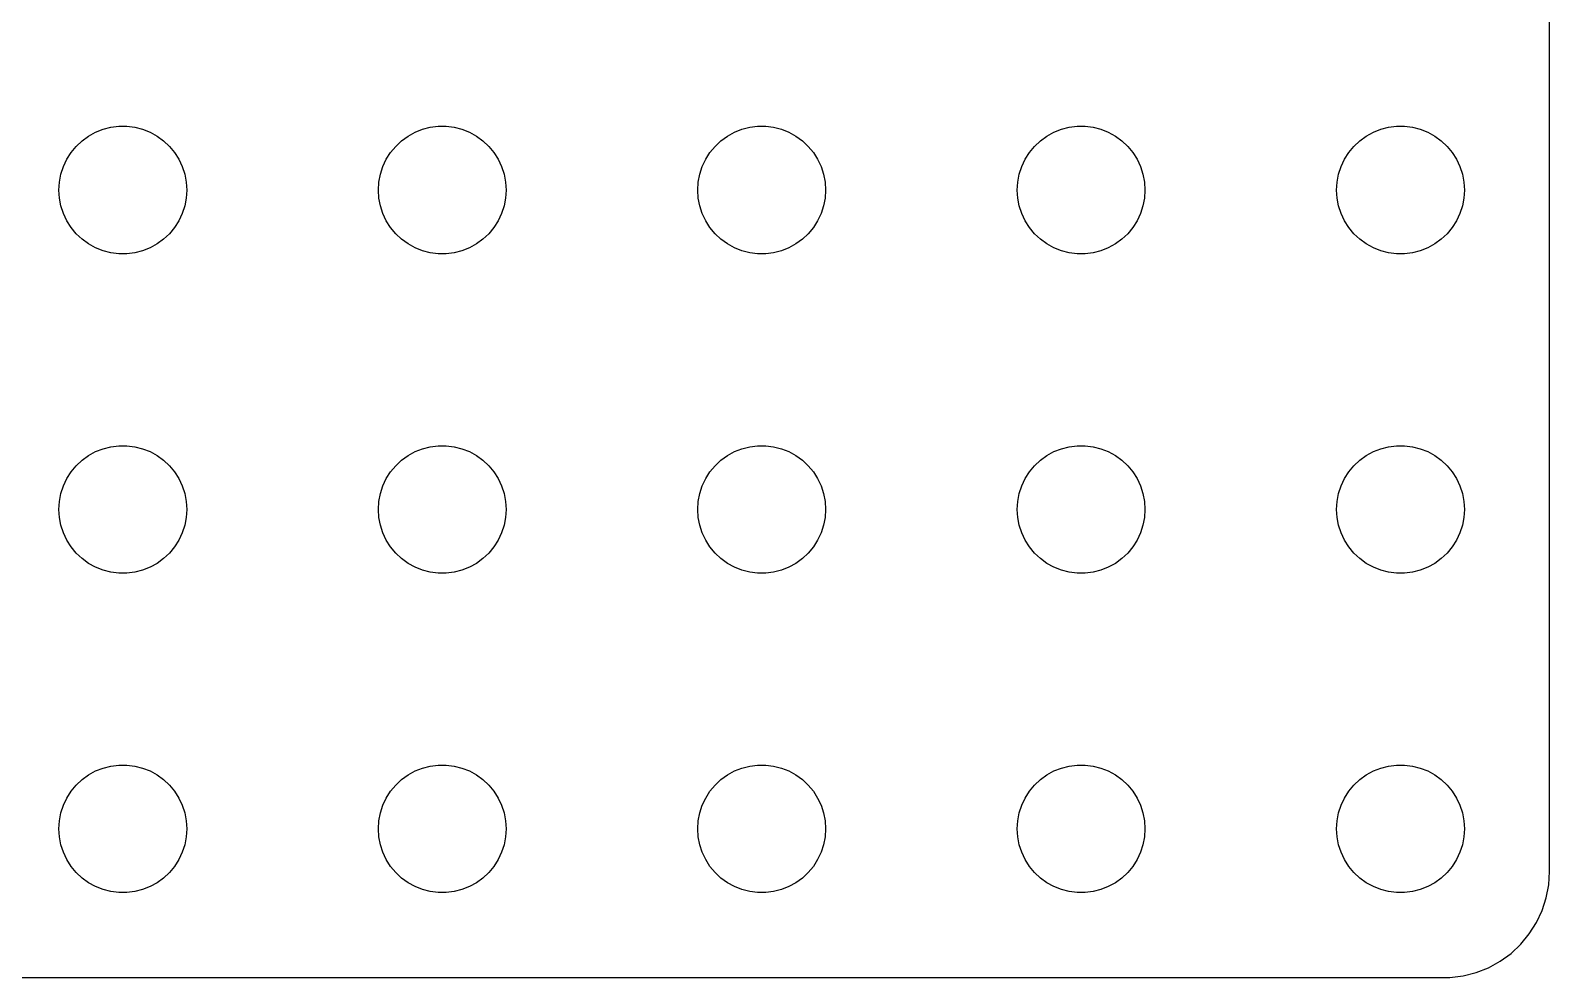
# Model space of a CAD drawing. Header units: metres. Extents: x -33.5 to 33.5, y -22.2 to 22.2.
# Drawn here: x -2.17 to 33.5, y -22.25 to 0 of the extents above; entities that cross this region are included whole.
import ezdxf

# ---------------------------------------------------------------- set-up
doc = ezdxf.new("R2010")
doc.units = ezdxf.units.M

msp = doc.modelspace()

# ---------------------------------------------------------------- linework, layer by layer
for p, q in [((33.5, -19.75), (33.5, 19.75)), ((-0.956131, -2.59422), (-0.803726, -2.48351)), ((-0.803726, -2.48351), (-0.638657, -2.39275)), ((-0.638657, -2.39275), (-0.463516, -2.32341)), ((-0.463516, -2.32341), (-0.281067, -2.27657)), ((-0.281067, -2.27657), (-0.094177, -2.25294)), ((-0.094177, -2.25294), (0.094177, -2.25294)), ((0.094177, -2.25294), (0.281067, -2.27657)), ((0.281067, -2.27657), (0.463516, -2.32341)), ((0.463516, -2.32341), (0.638657, -2.39275)), ((0.638657, -2.39275), (0.803726, -2.48351)), ((0.803726, -2.48351), (0.956131, -2.59422)), ((6.54385, -2.59422), (6.69626, -2.48351)), ((6.69626, -2.48351), (6.86133, -2.39275)), ((6.86133, -2.39275), (7.03647, -2.32341)), ((7.03647, -2.32341), (7.21892, -2.27657)), ((7.21892, -2.27657), (7.40581, -2.25294)), ((7.40581, -2.25294), (7.59418, -2.25294)), ((7.59418, -2.25294), (7.78107, -2.27657)), ((7.78107, -2.27657), (7.96352, -2.32341)), ((7.96352, -2.32341), (8.13866, -2.39275)), ((8.13866, -2.39275), (8.30373, -2.48351)), ((8.30373, -2.48351), (8.45613, -2.59422)), ((14.0439, -2.59422), (14.1963, -2.48351)), ((14.1963, -2.48351), (14.3613, -2.39275)), ((14.3613, -2.39275), (14.5365, -2.32341)), ((14.5365, -2.32341), (14.7189, -2.27657)), ((14.7189, -2.27657), (14.9058, -2.25294)), ((14.9058, -2.25294), (15.0942, -2.25294)), ((15.0942, -2.25294), (15.2811, -2.27657)), ((15.2811, -2.27657), (15.4635, -2.32341)), ((15.4635, -2.32341), (15.6387, -2.39275)), ((15.6387, -2.39275), (15.8037, -2.48351)), ((15.8037, -2.48351), (15.9561, -2.59422)), ((21.5439, -2.59422), (21.6963, -2.48351)), ((21.6963, -2.48351), (21.8613, -2.39275)), ((21.8613, -2.39275), (22.0365, -2.32341)), ((22.0365, -2.32341), (22.2189, -2.27657)), ((22.2189, -2.27657), (22.4058, -2.25294)), ((22.4058, -2.25294), (22.5942, -2.25294)), ((22.5942, -2.25294), (22.7811, -2.27657)), ((22.7811, -2.27657), (22.9635, -2.32341)), ((22.9635, -2.32341), (23.1387, -2.39275)), ((23.1387, -2.39275), (23.3037, -2.48351)), ((23.3037, -2.48351), (23.4561, -2.59422)), ((29.0439, -2.59422), (29.1963, -2.48351)), ((29.1963, -2.48351), (29.3613, -2.39275)), ((29.3613, -2.39275), (29.5365, -2.32341)), ((29.5365, -2.32341), (29.7189, -2.27657)), ((29.7189, -2.27657), (29.9058, -2.25294)), ((29.9058, -2.25294), (30.0942, -2.25294)), ((30.0942, -2.25294), (30.2811, -2.27657)), ((30.2811, -2.27657), (30.4635, -2.32341)), ((30.4635, -2.32341), (30.6387, -2.39275)), ((30.6387, -2.39275), (30.8037, -2.48351)), ((30.8037, -2.48351), (30.9561, -2.59422)), ((-1.21352, -2.86832), (-1.09344, -2.72318)), ((-1.09344, -2.72318), (-0.956131, -2.59422)), ((0.956131, -2.59422), (1.09344, -2.72318)), ((1.09344, -2.72318), (1.21352, -2.86832)), ((6.28647, -2.86832), (6.40654, -2.72318)), ((6.40654, -2.72318), (6.54385, -2.59422)), ((8.45613, -2.59422), (8.59344, -2.72318)), ((8.59344, -2.72318), (8.71352, -2.86832)), ((13.7865, -2.86832), (13.9065, -2.72318)), ((13.9065, -2.72318), (14.0439, -2.59422)), ((15.9561, -2.59422), (16.0934, -2.72318)), ((16.0934, -2.72318), (16.2135, -2.86832)), ((21.2865, -2.86832), (21.4065, -2.72318)), ((21.4065, -2.72318), (21.5439, -2.59422)), ((23.4561, -2.59422), (23.5934, -2.72318)), ((23.5934, -2.72318), (23.7135, -2.86832)), ((28.7865, -2.86832), (28.9065, -2.72318)), ((28.9065, -2.72318), (29.0439, -2.59422)), ((30.9561, -2.59422), (31.0934, -2.72318)), ((31.0934, -2.72318), (31.2135, -2.86832)), ((-1.45287, -3.37695), (-1.39465, -3.1978)), ((-1.39465, -3.1978), (-1.31445, -3.02736)), ((-1.31445, -3.02736), (-1.21352, -2.86832)), ((1.21352, -2.86832), (1.31445, -3.02736)), ((1.31445, -3.02736), (1.39465, -3.1978)), ((1.39465, -3.1978), (1.45287, -3.37695)), ((6.04712, -3.37695), (6.10533, -3.1978)), ((6.10533, -3.1978), (6.18553, -3.02736)), ((6.18553, -3.02736), (6.28647, -2.86832)), ((8.71352, -2.86832), (8.81445, -3.02736)), ((8.81445, -3.02736), (8.89465, -3.1978)), ((8.89465, -3.1978), (8.95287, -3.37695)), ((13.5471, -3.37695), (13.6053, -3.1978)), ((13.6053, -3.1978), (13.6855, -3.02736)), ((13.6855, -3.02736), (13.7865, -2.86832)), ((16.2135, -2.86832), (16.3145, -3.02736)), ((16.3145, -3.02736), (16.3947, -3.1978)), ((16.3947, -3.1978), (16.4529, -3.37695)), ((21.0471, -3.37695), (21.1053, -3.1978)), ((21.1053, -3.1978), (21.1855, -3.02736)), ((21.1855, -3.02736), (21.2865, -2.86832)), ((23.7135, -2.86832), (23.8145, -3.02736)), ((23.8145, -3.02736), (23.8947, -3.1978)), ((23.8947, -3.1978), (23.9529, -3.37695)), ((28.5471, -3.37695), (28.6053, -3.1978)), ((28.6053, -3.1978), (28.6855, -3.02736)), ((28.6855, -3.02736), (28.7865, -2.86832)), ((31.2135, -2.86832), (31.3145, -3.02736)), ((31.3145, -3.02736), (31.3947, -3.1978)), ((31.3947, -3.1978), (31.4529, -3.37695)), ((-1.5, -3.75), (-1.48816, -3.562)), ((-1.48816, -3.562), (-1.45287, -3.37695)), ((1.45287, -3.37695), (1.48816, -3.562)), ((1.48816, -3.562), (1.5, -3.75)), ((6, -3.75), (6.01183, -3.562)), ((6.01183, -3.562), (6.04712, -3.37695)), ((8.95287, -3.37695), (8.98816, -3.562)), ((8.98816, -3.562), (9, -3.75)), ((13.5, -3.75), (13.5118, -3.562)), ((13.5118, -3.562), (13.5471, -3.37695)), ((16.4529, -3.37695), (16.4882, -3.562)), ((16.4882, -3.562), (16.5, -3.75)), ((21, -3.75), (21.0118, -3.562)), ((21.0118, -3.562), (21.0471, -3.37695)), ((23.9529, -3.37695), (23.9882, -3.562)), ((23.9882, -3.562), (24, -3.75)), ((28.5, -3.75), (28.5118, -3.562)), ((28.5118, -3.562), (28.5471, -3.37695)), ((31.4529, -3.37695), (31.4882, -3.562)), ((31.4882, -3.562), (31.5, -3.75)), ((-1.48816, -3.93799), (-1.5, -3.75)), ((1.5, -3.75), (1.48816, -3.93799)), ((6.01183, -3.93799), (6, -3.75)), ((9, -3.75), (8.98816, -3.93799)), ((13.5118, -3.93799), (13.5, -3.75)), ((16.5, -3.75), (16.4882, -3.93799)), ((21.0118, -3.93799), (21, -3.75)), ((24, -3.75), (23.9882, -3.93799)), ((28.5118, -3.93799), (28.5, -3.75)), ((31.5, -3.75), (31.4882, -3.93799)), ((-1.45287, -4.12303), (-1.48816, -3.93799)), ((-1.39465, -4.30219), (-1.45287, -4.12303)), ((1.45287, -4.12303), (1.39465, -4.30219)), ((1.48816, -3.93799), (1.45287, -4.12303)), ((6.04712, -4.12303), (6.01183, -3.93799)), ((6.10533, -4.30219), (6.04712, -4.12303)), ((8.95287, -4.12303), (8.89465, -4.30219)), ((8.98816, -3.93799), (8.95287, -4.12303)), ((13.5471, -4.12303), (13.5118, -3.93799)), ((13.6053, -4.30219), (13.5471, -4.12303)), ((16.4529, -4.12303), (16.3947, -4.30219)), ((16.4882, -3.93799), (16.4529, -4.12303)), ((21.0471, -4.12303), (21.0118, -3.93799)), ((21.1053, -4.30219), (21.0471, -4.12303)), ((23.9529, -4.12303), (23.8947, -4.30219)), ((23.9882, -3.93799), (23.9529, -4.12303)), ((28.5471, -4.12303), (28.5118, -3.93799)), ((28.6053, -4.30219), (28.5471, -4.12303)), ((31.4529, -4.12303), (31.3947, -4.30219)), ((31.4882, -3.93799), (31.4529, -4.12303)), ((-1.31445, -4.47263), (-1.39465, -4.30219)), ((-1.21352, -4.63167), (-1.31445, -4.47263)), ((-1.09344, -4.77681), (-1.21352, -4.63167)), ((1.21352, -4.63167), (1.09344, -4.77681)), ((1.31445, -4.47263), (1.21352, -4.63167)), ((1.39465, -4.30219), (1.31445, -4.47263)), ((6.18553, -4.47263), (6.10533, -4.30219)), ((6.28647, -4.63167), (6.18553, -4.47263)), ((6.40654, -4.77681), (6.28647, -4.63167)), ((8.71352, -4.63167), (8.59344, -4.77681)), ((8.81445, -4.47263), (8.71352, -4.63167)), ((8.89465, -4.30219), (8.81445, -4.47263)), ((13.6855, -4.47263), (13.6053, -4.30219)), ((13.7865, -4.63167), (13.6855, -4.47263)), ((13.9065, -4.77681), (13.7865, -4.63167)), ((16.2135, -4.63167), (16.0934, -4.77681)), ((16.3145, -4.47263), (16.2135, -4.63167)), ((16.3947, -4.30219), (16.3145, -4.47263)), ((21.1855, -4.47263), (21.1053, -4.30219)), ((21.2865, -4.63167), (21.1855, -4.47263)), ((21.4065, -4.77681), (21.2865, -4.63167)), ((23.7135, -4.63167), (23.5934, -4.77681)), ((23.8145, -4.47263), (23.7135, -4.63167)), ((23.8947, -4.30219), (23.8145, -4.47263)), ((28.6855, -4.47263), (28.6053, -4.30219)), ((28.7865, -4.63167), (28.6855, -4.47263)), ((28.9065, -4.77681), (28.7865, -4.63167)), ((31.2135, -4.63167), (31.0934, -4.77681)), ((31.3145, -4.47263), (31.2135, -4.63167)), ((31.3947, -4.30219), (31.3145, -4.47263)), ((-0.956131, -4.90576), (-1.09344, -4.77681)), ((-0.803726, -5.01648), (-0.956131, -4.90576)), ((0.956131, -4.90576), (0.803726, -5.01648)), ((1.09344, -4.77681), (0.956131, -4.90576)), ((6.54385, -4.90576), (6.40654, -4.77681)), ((6.69626, -5.01648), (6.54385, -4.90576)), ((8.45613, -4.90576), (8.30373, -5.01648)), ((8.59344, -4.77681), (8.45613, -4.90576)), ((14.0439, -4.90576), (13.9065, -4.77681)), ((14.1963, -5.01648), (14.0439, -4.90576)), ((15.9561, -4.90576), (15.8037, -5.01648)), ((16.0934, -4.77681), (15.9561, -4.90576)), ((21.5439, -4.90576), (21.4065, -4.77681)), ((21.6963, -5.01648), (21.5439, -4.90576)), ((23.4561, -4.90576), (23.3037, -5.01648)), ((23.5934, -4.77681), (23.4561, -4.90576)), ((29.0439, -4.90576), (28.9065, -4.77681)), ((29.1963, -5.01648), (29.0439, -4.90576)), ((30.9561, -4.90576), (30.8037, -5.01648)), ((31.0934, -4.77681), (30.9561, -4.90576)), ((-0.638657, -5.10724), (-0.803726, -5.01648)), ((-0.463516, -5.17657), (-0.638657, -5.10724)), ((-0.281067, -5.22342), (-0.463516, -5.17657)), ((-0.094177, -5.24704), (-0.281067, -5.22342)), ((0.094177, -5.24704), (-0.094177, -5.24704)), ((0.281067, -5.22342), (0.094177, -5.24704)), ((0.463516, -5.17657), (0.281067, -5.22342)), ((0.638657, -5.10724), (0.463516, -5.17657)), ((0.803726, -5.01648), (0.638657, -5.10724)), ((6.86133, -5.10724), (6.69626, -5.01648)), ((7.03647, -5.17657), (6.86133, -5.10724)), ((7.21892, -5.22342), (7.03647, -5.17657)), ((7.40581, -5.24704), (7.21892, -5.22342)), ((7.59418, -5.24704), (7.40581, -5.24704)), ((7.78107, -5.22342), (7.59418, -5.24704)), ((7.96352, -5.17657), (7.78107, -5.22342)), ((8.13866, -5.10724), (7.96352, -5.17657)), ((8.30373, -5.01648), (8.13866, -5.10724)), ((14.3613, -5.10724), (14.1963, -5.01648)), ((14.5365, -5.17657), (14.3613, -5.10724)), ((14.7189, -5.22342), (14.5365, -5.17657)), ((14.9058, -5.24704), (14.7189, -5.22342)), ((15.0942, -5.24704), (14.9058, -5.24704)), ((15.2811, -5.22342), (15.0942, -5.24704)), ((15.4635, -5.17657), (15.2811, -5.22342)), ((15.6387, -5.10724), (15.4635, -5.17657)), ((15.8037, -5.01648), (15.6387, -5.10724)), ((21.8613, -5.10724), (21.6963, -5.01648)), ((22.0365, -5.17657), (21.8613, -5.10724)), ((22.2189, -5.22342), (22.0365, -5.17657)), ((22.4058, -5.24704), (22.2189, -5.22342)), ((22.5942, -5.24704), (22.4058, -5.24704)), ((22.7811, -5.22342), (22.5942, -5.24704)), ((22.9635, -5.17657), (22.7811, -5.22342)), ((23.1387, -5.10724), (22.9635, -5.17657)), ((23.3037, -5.01648), (23.1387, -5.10724)), ((29.3613, -5.10724), (29.1963, -5.01648)), ((29.5365, -5.17657), (29.3613, -5.10724)), ((29.7189, -5.22342), (29.5365, -5.17657)), ((29.9058, -5.24704), (29.7189, -5.22342)), ((30.0942, -5.24704), (29.9058, -5.24704)), ((30.2811, -5.22342), (30.0942, -5.24704)), ((30.4635, -5.17657), (30.2811, -5.22342)), ((30.6387, -5.10724), (30.4635, -5.17657)), ((30.8037, -5.01648), (30.6387, -5.10724)), ((-0.956131, -10.0942), (-0.803726, -9.98351)), ((-0.803726, -9.98351), (-0.638657, -9.89275)), ((-0.638657, -9.89275), (-0.463516, -9.82341)), ((-0.463516, -9.82341), (-0.281067, -9.77657)), ((-0.281067, -9.77657), (-0.094177, -9.75294)), ((-0.094177, -9.75294), (0.094177, -9.75294)), ((0.094177, -9.75294), (0.281067, -9.77657)), ((0.281067, -9.77657), (0.463516, -9.82341)), ((0.463516, -9.82341), (0.638657, -9.89275)), ((0.638657, -9.89275), (0.803726, -9.98351)), ((0.803726, -9.98351), (0.956131, -10.0942)), ((6.54385, -10.0942), (6.69626, -9.98351)), ((6.69626, -9.98351), (6.86133, -9.89275)), ((6.86133, -9.89275), (7.03647, -9.82341)), ((7.03647, -9.82341), (7.21892, -9.77657)), ((7.21892, -9.77657), (7.40581, -9.75294)), ((7.40581, -9.75294), (7.59418, -9.75294)), ((7.59418, -9.75294), (7.78107, -9.77657)), ((7.78107, -9.77657), (7.96352, -9.82341)), ((7.96352, -9.82341), (8.13866, -9.89275)), ((8.13866, -9.89275), (8.30373, -9.98351)), ((8.30373, -9.98351), (8.45613, -10.0942)), ((14.0439, -10.0942), (14.1963, -9.98351)), ((14.1963, -9.98351), (14.3613, -9.89275)), ((14.3613, -9.89275), (14.5365, -9.82341)), ((14.5365, -9.82341), (14.7189, -9.77657)), ((14.7189, -9.77657), (14.9058, -9.75294)), ((14.9058, -9.75294), (15.0942, -9.75294)), ((15.0942, -9.75294), (15.2811, -9.77657)), ((15.2811, -9.77657), (15.4635, -9.82341)), ((15.4635, -9.82341), (15.6387, -9.89275)), ((15.6387, -9.89275), (15.8037, -9.98351)), ((15.8037, -9.98351), (15.9561, -10.0942)), ((21.5439, -10.0942), (21.6963, -9.98351)), ((21.6963, -9.98351), (21.8613, -9.89275)), ((21.8613, -9.89275), (22.0365, -9.82341)), ((22.0365, -9.82341), (22.2189, -9.77657)), ((22.2189, -9.77657), (22.4058, -9.75294)), ((22.4058, -9.75294), (22.5942, -9.75294)), ((22.5942, -9.75294), (22.7811, -9.77657)), ((22.7811, -9.77657), (22.9635, -9.82341)), ((22.9635, -9.82341), (23.1387, -9.89275)), ((23.1387, -9.89275), (23.3037, -9.98351)), ((23.3037, -9.98351), (23.4561, -10.0942)), ((29.0439, -10.0942), (29.1963, -9.98351)), ((29.1963, -9.98351), (29.3613, -9.89275)), ((29.3613, -9.89275), (29.5365, -9.82341)), ((29.5365, -9.82341), (29.7189, -9.77657)), ((29.7189, -9.77657), (29.9058, -9.75294)), ((29.9058, -9.75294), (30.0942, -9.75294)), ((30.0942, -9.75294), (30.2811, -9.77657)), ((30.2811, -9.77657), (30.4635, -9.82341)), ((30.4635, -9.82341), (30.6387, -9.89275)), ((30.6387, -9.89275), (30.8037, -9.98351)), ((30.8037, -9.98351), (30.9561, -10.0942)), ((-1.21352, -10.3683), (-1.09344, -10.2232)), ((-1.09344, -10.2232), (-0.956131, -10.0942)), ((0.956131, -10.0942), (1.09344, -10.2232)), ((1.09344, -10.2232), (1.21352, -10.3683)), ((6.28647, -10.3683), (6.40654, -10.2232)), ((6.40654, -10.2232), (6.54385, -10.0942)), ((8.45613, -10.0942), (8.59344, -10.2232)), ((8.59344, -10.2232), (8.71352, -10.3683)), ((13.7865, -10.3683), (13.9065, -10.2232)), ((13.9065, -10.2232), (14.0439, -10.0942)), ((15.9561, -10.0942), (16.0934, -10.2232)), ((16.0934, -10.2232), (16.2135, -10.3683)), ((21.2865, -10.3683), (21.4065, -10.2232)), ((21.4065, -10.2232), (21.5439, -10.0942)), ((23.4561, -10.0942), (23.5934, -10.2232)), ((23.5934, -10.2232), (23.7135, -10.3683)), ((28.7865, -10.3683), (28.9065, -10.2232)), ((28.9065, -10.2232), (29.0439, -10.0942)), ((30.9561, -10.0942), (31.0934, -10.2232)), ((31.0934, -10.2232), (31.2135, -10.3683)), ((-1.45287, -10.877), (-1.39465, -10.6978)), ((-1.39465, -10.6978), (-1.31445, -10.5274)), ((-1.31445, -10.5274), (-1.21352, -10.3683)), ((1.21352, -10.3683), (1.31445, -10.5274)), ((1.31445, -10.5274), (1.39465, -10.6978)), ((1.39465, -10.6978), (1.45287, -10.877)), ((6.04712, -10.877), (6.10533, -10.6978)), ((6.10533, -10.6978), (6.18553, -10.5274)), ((6.18553, -10.5274), (6.28647, -10.3683)), ((8.71352, -10.3683), (8.81445, -10.5274)), ((8.81445, -10.5274), (8.89465, -10.6978)), ((8.89465, -10.6978), (8.95287, -10.877)), ((13.5471, -10.877), (13.6053, -10.6978)), ((13.6053, -10.6978), (13.6855, -10.5274)), ((13.6855, -10.5274), (13.7865, -10.3683)), ((16.2135, -10.3683), (16.3145, -10.5274)), ((16.3145, -10.5274), (16.3947, -10.6978)), ((16.3947, -10.6978), (16.4529, -10.877)), ((21.0471, -10.877), (21.1053, -10.6978)), ((21.1053, -10.6978), (21.1855, -10.5274)), ((21.1855, -10.5274), (21.2865, -10.3683)), ((23.7135, -10.3683), (23.8145, -10.5274)), ((23.8145, -10.5274), (23.8947, -10.6978)), ((23.8947, -10.6978), (23.9529, -10.877)), ((28.5471, -10.877), (28.6053, -10.6978)), ((28.6053, -10.6978), (28.6855, -10.5274)), ((28.6855, -10.5274), (28.7865, -10.3683)), ((31.2135, -10.3683), (31.3145, -10.5274)), ((31.3145, -10.5274), (31.3947, -10.6978)), ((31.3947, -10.6978), (31.4529, -10.877)), ((-1.48816, -11.062), (-1.45287, -10.877)), ((1.45287, -10.877), (1.48816, -11.062)), ((6.01183, -11.062), (6.04712, -10.877)), ((8.95287, -10.877), (8.98816, -11.062)), ((13.5118, -11.062), (13.5471, -10.877)), ((16.4529, -10.877), (16.4882, -11.062)), ((21.0118, -11.062), (21.0471, -10.877)), ((23.9529, -10.877), (23.9882, -11.062)), ((28.5118, -11.062), (28.5471, -10.877)), ((31.4529, -10.877), (31.4882, -11.062)), ((-1.5, -11.25), (-1.48816, -11.062)), ((-1.48816, -11.438), (-1.5, -11.25)), ((1.48816, -11.062), (1.5, -11.25)), ((1.5, -11.25), (1.48816, -11.438)), ((6, -11.25), (6.01183, -11.062)), ((6.01183, -11.438), (6, -11.25)), ((8.98816, -11.062), (9, -11.25)), ((9, -11.25), (8.98816, -11.438)), ((13.5, -11.25), (13.5118, -11.062)), ((13.5118, -11.438), (13.5, -11.25)), ((16.4882, -11.062), (16.5, -11.25)), ((16.5, -11.25), (16.4882, -11.438)), ((21, -11.25), (21.0118, -11.062)), ((21.0118, -11.438), (21, -11.25)), ((23.9882, -11.062), (24, -11.25)), ((24, -11.25), (23.9882, -11.438)), ((28.5, -11.25), (28.5118, -11.062)), ((28.5118, -11.438), (28.5, -11.25)), ((31.4882, -11.062), (31.5, -11.25)), ((31.5, -11.25), (31.4882, -11.438)), ((-1.45287, -11.623), (-1.48816, -11.438)), ((-1.39465, -11.8022), (-1.45287, -11.623)), ((1.45287, -11.623), (1.39465, -11.8022)), ((1.48816, -11.438), (1.45287, -11.623)), ((6.04712, -11.623), (6.01183, -11.438)), ((6.10533, -11.8022), (6.04712, -11.623)), ((8.95287, -11.623), (8.89465, -11.8022)), ((8.98816, -11.438), (8.95287, -11.623)), ((13.5471, -11.623), (13.5118, -11.438)), ((13.6053, -11.8022), (13.5471, -11.623)), ((16.4529, -11.623), (16.3947, -11.8022)), ((16.4882, -11.438), (16.4529, -11.623)), ((21.0471, -11.623), (21.0118, -11.438)), ((21.1053, -11.8022), (21.0471, -11.623)), ((23.9529, -11.623), (23.8947, -11.8022)), ((23.9882, -11.438), (23.9529, -11.623)), ((28.5471, -11.623), (28.5118, -11.438)), ((28.6053, -11.8022), (28.5471, -11.623)), ((31.4529, -11.623), (31.3947, -11.8022)), ((31.4882, -11.438), (31.4529, -11.623)), ((-1.31445, -11.9726), (-1.39465, -11.8022)), ((-1.21352, -12.1317), (-1.31445, -11.9726)), ((1.31445, -11.9726), (1.21352, -12.1317)), ((1.39465, -11.8022), (1.31445, -11.9726)), ((6.18553, -11.9726), (6.10533, -11.8022)), ((6.28647, -12.1317), (6.18553, -11.9726)), ((8.81445, -11.9726), (8.71352, -12.1317)), ((8.89465, -11.8022), (8.81445, -11.9726)), ((13.6855, -11.9726), (13.6053, -11.8022)), ((13.7865, -12.1317), (13.6855, -11.9726)), ((16.3145, -11.9726), (16.2135, -12.1317)), ((16.3947, -11.8022), (16.3145, -11.9726)), ((21.1855, -11.9726), (21.1053, -11.8022)), ((21.2865, -12.1317), (21.1855, -11.9726)), ((23.8145, -11.9726), (23.7135, -12.1317)), ((23.8947, -11.8022), (23.8145, -11.9726)), ((28.6855, -11.9726), (28.6053, -11.8022)), ((28.7865, -12.1317), (28.6855, -11.9726)), ((31.3145, -11.9726), (31.2135, -12.1317)), ((31.3947, -11.8022), (31.3145, -11.9726)), ((-1.09344, -12.2768), (-1.21352, -12.1317)), ((-0.956131, -12.4058), (-1.09344, -12.2768)), ((-0.803726, -12.5165), (-0.956131, -12.4058)), ((0.956131, -12.4058), (0.803726, -12.5165)), ((1.09344, -12.2768), (0.956131, -12.4058)), ((1.21352, -12.1317), (1.09344, -12.2768)), ((6.40654, -12.2768), (6.28647, -12.1317)), ((6.54385, -12.4058), (6.40654, -12.2768)), ((6.69626, -12.5165), (6.54385, -12.4058)), ((8.45613, -12.4058), (8.30373, -12.5165)), ((8.59344, -12.2768), (8.45613, -12.4058)), ((8.71352, -12.1317), (8.59344, -12.2768)), ((13.9065, -12.2768), (13.7865, -12.1317)), ((14.0439, -12.4058), (13.9065, -12.2768)), ((14.1963, -12.5165), (14.0439, -12.4058)), ((15.9561, -12.4058), (15.8037, -12.5165)), ((16.0934, -12.2768), (15.9561, -12.4058)), ((16.2135, -12.1317), (16.0934, -12.2768)), ((21.4065, -12.2768), (21.2865, -12.1317)), ((21.5439, -12.4058), (21.4065, -12.2768)), ((21.6963, -12.5165), (21.5439, -12.4058)), ((23.4561, -12.4058), (23.3037, -12.5165)), ((23.5934, -12.2768), (23.4561, -12.4058)), ((23.7135, -12.1317), (23.5934, -12.2768)), ((28.9065, -12.2768), (28.7865, -12.1317)), ((29.0439, -12.4058), (28.9065, -12.2768)), ((29.1963, -12.5165), (29.0439, -12.4058)), ((30.9561, -12.4058), (30.8037, -12.5165)), ((31.0934, -12.2768), (30.9561, -12.4058)), ((31.2135, -12.1317), (31.0934, -12.2768)), ((-0.638657, -12.6072), (-0.803726, -12.5165)), ((-0.463516, -12.6766), (-0.638657, -12.6072)), ((-0.281067, -12.7234), (-0.463516, -12.6766)), ((-0.094177, -12.747), (-0.281067, -12.7234)), ((0.094177, -12.747), (-0.094177, -12.747)), ((0.281067, -12.7234), (0.094177, -12.747)), ((0.463516, -12.6766), (0.281067, -12.7234)), ((0.638657, -12.6072), (0.463516, -12.6766)), ((0.803726, -12.5165), (0.638657, -12.6072)), ((6.86133, -12.6072), (6.69626, -12.5165)), ((7.03647, -12.6766), (6.86133, -12.6072)), ((7.21892, -12.7234), (7.03647, -12.6766)), ((7.40581, -12.747), (7.21892, -12.7234)), ((7.59418, -12.747), (7.40581, -12.747)), ((7.78107, -12.7234), (7.59418, -12.747)), ((7.96352, -12.6766), (7.78107, -12.7234)), ((8.13866, -12.6072), (7.96352, -12.6766)), ((8.30373, -12.5165), (8.13866, -12.6072)), ((14.3613, -12.6072), (14.1963, -12.5165)), ((14.5365, -12.6766), (14.3613, -12.6072)), ((14.7189, -12.7234), (14.5365, -12.6766)), ((14.9058, -12.747), (14.7189, -12.7234)), ((15.0942, -12.747), (14.9058, -12.747)), ((15.2811, -12.7234), (15.0942, -12.747)), ((15.4635, -12.6766), (15.2811, -12.7234)), ((15.6387, -12.6072), (15.4635, -12.6766)), ((15.8037, -12.5165), (15.6387, -12.6072)), ((21.8613, -12.6072), (21.6963, -12.5165)), ((22.0365, -12.6766), (21.8613, -12.6072)), ((22.2189, -12.7234), (22.0365, -12.6766)), ((22.4058, -12.747), (22.2189, -12.7234)), ((22.5942, -12.747), (22.4058, -12.747)), ((22.7811, -12.7234), (22.5942, -12.747)), ((22.9635, -12.6766), (22.7811, -12.7234)), ((23.1387, -12.6072), (22.9635, -12.6766)), ((23.3037, -12.5165), (23.1387, -12.6072)), ((29.3613, -12.6072), (29.1963, -12.5165)), ((29.5365, -12.6766), (29.3613, -12.6072)), ((29.7189, -12.7234), (29.5365, -12.6766)), ((29.9058, -12.747), (29.7189, -12.7234)), ((30.0942, -12.747), (29.9058, -12.747)), ((30.2811, -12.7234), (30.0942, -12.747)), ((30.4635, -12.6766), (30.2811, -12.7234)), ((30.6387, -12.6072), (30.4635, -12.6766)), ((30.8037, -12.5165), (30.6387, -12.6072)), ((-0.803726, -17.4835), (-0.638657, -17.3927)), ((-0.638657, -17.3927), (-0.463516, -17.3234)), ((-0.463516, -17.3234), (-0.281067, -17.2766)), ((-0.281067, -17.2766), (-0.094177, -17.253)), ((-0.094177, -17.253), (0.094177, -17.253)), ((0.094177, -17.253), (0.281067, -17.2766)), ((0.281067, -17.2766), (0.463516, -17.3234)), ((0.463516, -17.3234), (0.638657, -17.3927)), ((0.638657, -17.3927), (0.803726, -17.4835)), ((6.69626, -17.4835), (6.86133, -17.3927)), ((6.86133, -17.3927), (7.03647, -17.3234)), ((7.03647, -17.3234), (7.21892, -17.2766)), ((7.21892, -17.2766), (7.40581, -17.253)), ((7.40581, -17.253), (7.59418, -17.253)), ((7.59418, -17.253), (7.78107, -17.2766)), ((7.78107, -17.2766), (7.96352, -17.3234)), ((7.96352, -17.3234), (8.13866, -17.3927)), ((8.13866, -17.3927), (8.30373, -17.4835)), ((14.1963, -17.4835), (14.3613, -17.3927)), ((14.3613, -17.3927), (14.5365, -17.3234)), ((14.5365, -17.3234), (14.7189, -17.2766)), ((14.7189, -17.2766), (14.9058, -17.253)), ((14.9058, -17.253), (15.0942, -17.253)), ((15.0942, -17.253), (15.2811, -17.2766)), ((15.2811, -17.2766), (15.4635, -17.3234)), ((15.4635, -17.3234), (15.6387, -17.3927)), ((15.6387, -17.3927), (15.8037, -17.4835)), ((21.6963, -17.4835), (21.8613, -17.3927)), ((21.8613, -17.3927), (22.0365, -17.3234)), ((22.0365, -17.3234), (22.2189, -17.2766)), ((22.2189, -17.2766), (22.4058, -17.253)), ((22.4058, -17.253), (22.5942, -17.253)), ((22.5942, -17.253), (22.7811, -17.2766)), ((22.7811, -17.2766), (22.9635, -17.3234)), ((22.9635, -17.3234), (23.1387, -17.3927)), ((23.1387, -17.3927), (23.3037, -17.4835)), ((29.1963, -17.4835), (29.3613, -17.3927)), ((29.3613, -17.3927), (29.5365, -17.3234)), ((29.5365, -17.3234), (29.7189, -17.2766)), ((29.7189, -17.2766), (29.9058, -17.253)), ((29.9058, -17.253), (30.0942, -17.253)), ((30.0942, -17.253), (30.2811, -17.2766)), ((30.2811, -17.2766), (30.4635, -17.3234)), ((30.4635, -17.3234), (30.6387, -17.3927)), ((30.6387, -17.3927), (30.8037, -17.4835)), ((-1.21352, -17.8683), (-1.09344, -17.7232)), ((-1.09344, -17.7232), (-0.956131, -17.5942)), ((-0.956131, -17.5942), (-0.803726, -17.4835)), ((0.803726, -17.4835), (0.956131, -17.5942)), ((0.956131, -17.5942), (1.09344, -17.7232)), ((1.09344, -17.7232), (1.21352, -17.8683)), ((6.28647, -17.8683), (6.40654, -17.7232)), ((6.40654, -17.7232), (6.54385, -17.5942)), ((6.54385, -17.5942), (6.69626, -17.4835)), ((8.30373, -17.4835), (8.45613, -17.5942)), ((8.45613, -17.5942), (8.59344, -17.7232)), ((8.59344, -17.7232), (8.71352, -17.8683)), ((13.7865, -17.8683), (13.9065, -17.7232)), ((13.9065, -17.7232), (14.0439, -17.5942)), ((14.0439, -17.5942), (14.1963, -17.4835)), ((15.8037, -17.4835), (15.9561, -17.5942)), ((15.9561, -17.5942), (16.0934, -17.7232)), ((16.0934, -17.7232), (16.2135, -17.8683)), ((21.2865, -17.8683), (21.4065, -17.7232)), ((21.4065, -17.7232), (21.5439, -17.5942)), ((21.5439, -17.5942), (21.6963, -17.4835)), ((23.3037, -17.4835), (23.4561, -17.5942)), ((23.4561, -17.5942), (23.5934, -17.7232)), ((23.5934, -17.7232), (23.7135, -17.8683)), ((28.7865, -17.8683), (28.9065, -17.7232)), ((28.9065, -17.7232), (29.0439, -17.5942)), ((29.0439, -17.5942), (29.1963, -17.4835)), ((30.8037, -17.4835), (30.9561, -17.5942)), ((30.9561, -17.5942), (31.0934, -17.7232)), ((31.0934, -17.7232), (31.2135, -17.8683)), ((-1.39465, -18.1978), (-1.31445, -18.0274)), ((-1.31445, -18.0274), (-1.21352, -17.8683)), ((1.21352, -17.8683), (1.31445, -18.0274)), ((1.31445, -18.0274), (1.39465, -18.1978)), ((6.10533, -18.1978), (6.18553, -18.0274)), ((6.18553, -18.0274), (6.28647, -17.8683)), ((8.71352, -17.8683), (8.81445, -18.0274)), ((8.81445, -18.0274), (8.89465, -18.1978)), ((13.6053, -18.1978), (13.6855, -18.0274)), ((13.6855, -18.0274), (13.7865, -17.8683)), ((16.2135, -17.8683), (16.3145, -18.0274)), ((16.3145, -18.0274), (16.3947, -18.1978)), ((21.1053, -18.1978), (21.1855, -18.0274)), ((21.1855, -18.0274), (21.2865, -17.8683)), ((23.7135, -17.8683), (23.8145, -18.0274)), ((23.8145, -18.0274), (23.8947, -18.1978)), ((28.6053, -18.1978), (28.6855, -18.0274)), ((28.6855, -18.0274), (28.7865, -17.8683)), ((31.2135, -17.8683), (31.3145, -18.0274)), ((31.3145, -18.0274), (31.3947, -18.1978)), ((-1.48816, -18.562), (-1.45287, -18.377)), ((-1.45287, -18.377), (-1.39465, -18.1978)), ((1.39465, -18.1978), (1.45287, -18.377)), ((1.45287, -18.377), (1.48816, -18.562)), ((6.01183, -18.562), (6.04712, -18.377)), ((6.04712, -18.377), (6.10533, -18.1978)), ((8.89465, -18.1978), (8.95287, -18.377)), ((8.95287, -18.377), (8.98816, -18.562)), ((13.5118, -18.562), (13.5471, -18.377)), ((13.5471, -18.377), (13.6053, -18.1978)), ((16.3947, -18.1978), (16.4529, -18.377)), ((16.4529, -18.377), (16.4882, -18.562)), ((21.0118, -18.562), (21.0471, -18.377)), ((21.0471, -18.377), (21.1053, -18.1978)), ((23.8947, -18.1978), (23.9529, -18.377)), ((23.9529, -18.377), (23.9882, -18.562)), ((28.5118, -18.562), (28.5471, -18.377)), ((28.5471, -18.377), (28.6053, -18.1978)), ((31.3947, -18.1978), (31.4529, -18.377)), ((31.4529, -18.377), (31.4882, -18.562)), ((-1.5, -18.75), (-1.48816, -18.562)), ((-1.48816, -18.938), (-1.5, -18.75)), ((1.48816, -18.562), (1.5, -18.75)), ((1.5, -18.75), (1.48816, -18.938)), ((6, -18.75), (6.01183, -18.562)), ((6.01183, -18.938), (6, -18.75)), ((8.98816, -18.562), (9, -18.75)), ((9, -18.75), (8.98816, -18.938)), ((13.5, -18.75), (13.5118, -18.562)), ((13.5118, -18.938), (13.5, -18.75)), ((16.4882, -18.562), (16.5, -18.75)), ((16.5, -18.75), (16.4882, -18.938)), ((21, -18.75), (21.0118, -18.562)), ((21.0118, -18.938), (21, -18.75)), ((23.9882, -18.562), (24, -18.75)), ((24, -18.75), (23.9882, -18.938)), ((28.5, -18.75), (28.5118, -18.562)), ((28.5118, -18.938), (28.5, -18.75)), ((31.4882, -18.562), (31.5, -18.75)), ((31.5, -18.75), (31.4882, -18.938)), ((-1.45287, -19.123), (-1.48816, -18.938)), ((-1.39465, -19.3022), (-1.45287, -19.123)), ((1.45287, -19.123), (1.39465, -19.3022)), ((1.48816, -18.938), (1.45287, -19.123)), ((6.04712, -19.123), (6.01183, -18.938)), ((6.10533, -19.3022), (6.04712, -19.123)), ((8.95287, -19.123), (8.89465, -19.3022)), ((8.98816, -18.938), (8.95287, -19.123)), ((13.5471, -19.123), (13.5118, -18.938)), ((13.6053, -19.3022), (13.5471, -19.123)), ((16.4529, -19.123), (16.3947, -19.3022)), ((16.4882, -18.938), (16.4529, -19.123)), ((21.0471, -19.123), (21.0118, -18.938)), ((21.1053, -19.3022), (21.0471, -19.123)), ((23.9529, -19.123), (23.8947, -19.3022)), ((23.9882, -18.938), (23.9529, -19.123)), ((28.5471, -19.123), (28.5118, -18.938)), ((28.6053, -19.3022), (28.5471, -19.123)), ((31.4529, -19.123), (31.3947, -19.3022)), ((31.4882, -18.938), (31.4529, -19.123)), ((-1.31445, -19.4726), (-1.39465, -19.3022)), ((-1.21352, -19.6317), (-1.31445, -19.4726)), ((1.31445, -19.4726), (1.21352, -19.6317)), ((1.39465, -19.3022), (1.31445, -19.4726)), ((6.18553, -19.4726), (6.10533, -19.3022)), ((6.28647, -19.6317), (6.18553, -19.4726)), ((8.81445, -19.4726), (8.71352, -19.6317)), ((8.89465, -19.3022), (8.81445, -19.4726)), ((13.6855, -19.4726), (13.6053, -19.3022)), ((13.7865, -19.6317), (13.6855, -19.4726)), ((16.3145, -19.4726), (16.2135, -19.6317)), ((16.3947, -19.3022), (16.3145, -19.4726)), ((21.1855, -19.4726), (21.1053, -19.3022)), ((21.2865, -19.6317), (21.1855, -19.4726)), ((23.8145, -19.4726), (23.7135, -19.6317)), ((23.8947, -19.3022), (23.8145, -19.4726)), ((28.6855, -19.4726), (28.6053, -19.3022)), ((28.7865, -19.6317), (28.6855, -19.4726)), ((31.3145, -19.4726), (31.2135, -19.6317)), ((31.3947, -19.3022), (31.3145, -19.4726)), ((-1.09344, -19.7768), (-1.21352, -19.6317)), ((-0.956131, -19.9058), (-1.09344, -19.7768)), ((-0.803726, -20.0165), (-0.956131, -19.9058)), ((0.956131, -19.9058), (0.803726, -20.0165)), ((1.09344, -19.7768), (0.956131, -19.9058)), ((1.21352, -19.6317), (1.09344, -19.7768)), ((6.40654, -19.7768), (6.28647, -19.6317)), ((6.54385, -19.9058), (6.40654, -19.7768)), ((6.69626, -20.0165), (6.54385, -19.9058)), ((8.45613, -19.9058), (8.30373, -20.0165)), ((8.59344, -19.7768), (8.45613, -19.9058)), ((8.71352, -19.6317), (8.59344, -19.7768)), ((13.9065, -19.7768), (13.7865, -19.6317)), ((14.0439, -19.9058), (13.9065, -19.7768)), ((14.1963, -20.0165), (14.0439, -19.9058)), ((15.9561, -19.9058), (15.8037, -20.0165)), ((16.0934, -19.7768), (15.9561, -19.9058)), ((16.2135, -19.6317), (16.0934, -19.7768)), ((21.4065, -19.7768), (21.2865, -19.6317)), ((21.5439, -19.9058), (21.4065, -19.7768)), ((21.6963, -20.0165), (21.5439, -19.9058)), ((23.4561, -19.9058), (23.3037, -20.0165)), ((23.5934, -19.7768), (23.4561, -19.9058)), ((23.7135, -19.6317), (23.5934, -19.7768)), ((28.9065, -19.7768), (28.7865, -19.6317)), ((29.0439, -19.9058), (28.9065, -19.7768)), ((29.1963, -20.0165), (29.0439, -19.9058)), ((30.9561, -19.9058), (30.8037, -20.0165)), ((31.0934, -19.7768), (30.9561, -19.9058)), ((31.2135, -19.6317), (31.0934, -19.7768)), ((33.4803, -20.0633), (33.5, -19.75)), ((-0.638657, -20.1072), (-0.803726, -20.0165)), ((-0.463516, -20.1766), (-0.638657, -20.1072)), ((-0.281067, -20.2234), (-0.463516, -20.1766)), ((-0.094177, -20.247), (-0.281067, -20.2234)), ((0.094177, -20.247), (-0.094177, -20.247)), ((0.281067, -20.2234), (0.094177, -20.247)), ((0.463516, -20.1766), (0.281067, -20.2234)), ((0.638657, -20.1072), (0.463516, -20.1766)), ((0.803726, -20.0165), (0.638657, -20.1072)), ((6.86133, -20.1072), (6.69626, -20.0165)), ((7.03647, -20.1766), (6.86133, -20.1072)), ((7.21892, -20.2234), (7.03647, -20.1766)), ((7.40581, -20.247), (7.21892, -20.2234)), ((7.59418, -20.247), (7.40581, -20.247)), ((7.78107, -20.2234), (7.59418, -20.247)), ((7.96352, -20.1766), (7.78107, -20.2234)), ((8.13866, -20.1072), (7.96352, -20.1766)), ((8.30373, -20.0165), (8.13866, -20.1072)), ((14.3613, -20.1072), (14.1963, -20.0165)), ((14.5365, -20.1766), (14.3613, -20.1072)), ((14.7189, -20.2234), (14.5365, -20.1766)), ((14.9058, -20.247), (14.7189, -20.2234)), ((15.0942, -20.247), (14.9058, -20.247)), ((15.2811, -20.2234), (15.0942, -20.247)), ((15.4635, -20.1766), (15.2811, -20.2234)), ((15.6387, -20.1072), (15.4635, -20.1766)), ((15.8037, -20.0165), (15.6387, -20.1072)), ((21.8613, -20.1072), (21.6963, -20.0165)), ((22.0365, -20.1766), (21.8613, -20.1072)), ((22.2189, -20.2234), (22.0365, -20.1766)), ((22.4058, -20.247), (22.2189, -20.2234)), ((22.5942, -20.247), (22.4058, -20.247)), ((22.7811, -20.2234), (22.5942, -20.247)), ((22.9635, -20.1766), (22.7811, -20.2234)), ((23.1387, -20.1072), (22.9635, -20.1766)), ((23.3037, -20.0165), (23.1387, -20.1072)), ((29.3613, -20.1072), (29.1963, -20.0165)), ((29.5365, -20.1766), (29.3613, -20.1072)), ((29.7189, -20.2234), (29.5365, -20.1766)), ((29.9058, -20.247), (29.7189, -20.2234)), ((30.0942, -20.247), (29.9058, -20.247)), ((30.2811, -20.2234), (30.0942, -20.247)), ((30.4635, -20.1766), (30.2811, -20.2234)), ((30.6387, -20.1072), (30.4635, -20.1766)), ((30.8037, -20.0165), (30.6387, -20.1072)), ((33.4214, -20.3717), (33.4803, -20.0633)), ((33.1908, -20.9544), (33.3244, -20.6703)), ((33.3244, -20.6703), (33.4214, -20.3717)), ((33.0225, -21.2195), (33.1908, -20.9544)), ((32.8224, -21.4614), (33.0225, -21.2195)), ((32.3396, -21.8608), (32.5936, -21.6763)), ((32.5936, -21.6763), (32.8224, -21.4614)), ((31.7725, -22.1276), (32.0644, -22.0121)), ((32.0644, -22.0121), (32.3396, -21.8608)), ((-31.157, -22.2451), (31.157, -22.2451)), ((31.157, -22.2451), (31.4684, -22.2057)), ((31.4684, -22.2057), (31.7725, -22.1276))]:
    msp.add_line(p, q)

doc.saveas('drawing.dxf')
